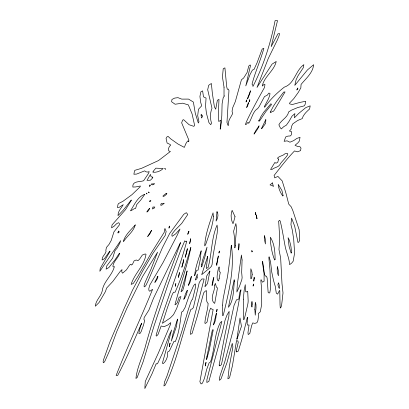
<?xml version="1.0" encoding="UTF-8"?>
<svg xmlns="http://www.w3.org/2000/svg" width="409" height="409" viewBox="0 0 409 409"><rect width="100%" height="100%" fill="white"/><g stroke="black" fill="none" stroke-linecap="round" stroke-linejoin="round"><path stroke-width="0.61" d="M222.619 305.073L222.45 315.528L223.237 315.467C228.651 292.578 234.909 268.948 231.325 245.196L230.134 256.428A445.058 179.725 -69.3 0 1 228.682 268.222L227.634 275.906L223.058 299.194L222.619 305.073M224.03 87.168L224.025 95.926L224.403 95.895L223.202 97.705L222.097 103.814L221.801 115.813L220.538 129.08L220.16 129.111L220.967 122.577L220.722 120.174L218.8 121.534L218.329 115.594L218.979 99.367L217.363 100.302L215.712 109.223L214.388 106.79L212.353 93.262L211.371 83.472L208.687 85.287L207.69 89.714L211.985 108.247C210.052 113.027 209.981 118.17 211.514 123.175L210.763 124.704L208.943 122.644L206.433 113.273L205.558 106.13L206.059 98.078L203.462 96.836L202.634 90.89L200.891 91.764L199.924 96.432L200.63 102.127L201.683 105.824L198.452 109.285L197.695 115.727L198.973 121.8L198.329 123.022L195.277 113.262L193.391 102.076L188.549 99.09L181.708 99.116L177.997 97.669L174.694 98.078L171.974 99.433L171.611 101.764L175.093 104.234L182.526 103.175L188.355 104.898L192.102 113.968L194.623 125.379L193.856 126.355L189.096 124.73L183.61 119.668L182.634 120.113L181.657 122.848L188.861 140.108L188.748 141.672L188.646 141.039L187.506 141.074L185.809 143.748L184.336 147.398L177.961 144.009L170.63 138.804L168.053 136.381L167.061 136.816L166.054 138.421L167.107 143.022L170.338 144.576L170.553 145.41L169.5 146.294L168.564 148.344L168.738 150.87L170.384 151.478L158.564 160.527L141.565 168.329L134.97 170.282L134.459 171.1L133.881 174.249L136.632 174.07L144.628 170.86L146.166 171.867L147.71 172.046L149.193 171.606L148.513 173.421L143.595 180.763C139.704 182.128 132.056 180.788 132.848 187.066L135.768 186.933L140.374 186.003L140.134 186.826L131.949 194.679L122.894 201.335L118.528 203.539L118.007 204.449L117.444 207.552L119.039 207.424L123.273 204.643C121.315 208.13 117.741 211.325 118.002 215.62L123.421 209.96L131.115 200.144L131.493 200.113L125.512 209.653L112.066 224.904L111.591 227.828L114.152 226.182L116.652 223.677L118.528 222.711L119.27 223.34L119.397 224.884L113.942 231.893L111.248 240.354L108.993 244.449L106.447 247.414L105.844 250.272L106.033 251.504C105.323 254.659 101.769 256.448 102.102 260.006L104.336 258.805L109.735 251.187L110.113 251.157L100.225 268.493L99.847 271.274L120.675 240.63L119.852 243.11L117.102 248.125L115.016 250.635L112.654 258.13L106.754 265.886L106.1 269.163L108.86 267.547L115.041 259.776L119.382 253.304L119.76 253.273C118.324 258.038 113.375 261.361 112.833 266.295L113.477 266.975L114.392 266.55C112.214 275.497 103.252 281.827 102.255 290.865C101.018 296.494 95.64 300.344 95.338 306.213L98.978 302.609L105.517 291.438L106.539 288.156L112.828 281.418L120.302 271.29L122.015 269.572L121.739 271.827L122.562 273.186L126.453 269.848L129.684 264.996L130.865 264.219L131.401 265.052L132.388 264.444L134.132 260.835L136.294 259.981L137.864 260.753L139.479 259.286L142.332 255.052L145.139 253.953L146.023 254.25C144.367 265.707 134.326 273.703 131.146 284.419L133.293 283.483L137.542 276.924L151.064 253.36L164.213 232.332L164.566 229.122L164.996 228.534L166.161 231.489L165.226 235.42L152.848 253.493L142.623 271.106L132.526 290.145L124.172 308.468L109.74 342.313L103.462 359.981L103.119 361.776L103.344 362.752L104.561 361.883L110.374 348.918L116.754 331.602L127.035 307.957L142.618 276.443L157.583 252.138L150.895 269.449L145.215 282.103L144.229 284.961L144.029 286.249L144.408 286.878L145.696 285.809L147.946 281.203L162.45 247.619L169.689 233.442L183.784 214.301L186.325 212.67L187.772 214.464L181.77 223.355L174.832 230.431L172.102 233.866L171.846 235.272L172.179 236.295L175.64 233.902L180.001 229.05L177.383 234.889L162.889 262.839L149.863 284.935L148.804 288.534L148.856 290.313L149.776 291.3L152.613 289.286C140.9 318.192 127.398 346.495 116.136 375.498L117.736 375.39C126.626 358.494 133.901 340.636 141.688 323.156L140.359 326.822L138.804 333.361L139.581 333.58L140.297 333.161L141.248 331.367L143.569 324.915L144.699 320.308L143.881 319.429L144.183 317.542L148.886 310.124L153.385 298.539L180.481 242.547L180.251 243.641C168.038 277.046 155.328 310.38 145.839 344.69C143.099 356.07 137.127 366.761 135.936 378.463L137.148 377.553L143.099 361.807L154.101 325.702L168.344 283.432L180.522 250.804L184.771 240.824L185.441 241.586L186.765 241.136C178.242 273.12 165.2 303.718 156.049 335.431L156.565 336.106L158.063 334.419L161.182 325.978L163.948 326.719L167.997 324.92L170.752 322.619L170.671 323.943L158.314 353.12L145.261 381.515L144.832 388.55L152.03 373.77L156.233 363.591L156.805 364.015L157.593 363.56L162.358 353.376L169.413 334.674L171.668 329.956L162.496 362.757L162.583 363.499L163.278 363.637C166.443 361.04 168.114 356.086 167.695 351.96L169.398 350.968L173.943 341.408L175.415 341.546L175.655 340.723C179.193 332.348 180.134 322.103 181.458 312.916L181.949 311.755L182.772 311.525L185.154 307.297L188.948 296.28L193.467 285.952C198.984 277.563 192.588 297.885 192.613 299.327L191.56 300.201L188.534 308.953L181.55 332.277L166.944 376.127L164.571 381.837L163.907 385.963L165.19 385.171C176.892 361.04 181.949 334.398 190.947 309.235L192.138 308.994L193.375 307.655L199.301 282.353L201.816 278.979L204.127 278.994L190.921 329.884L190.482 334.409L192.092 333.458L197.307 316.295L203.677 292.834L205.369 291.034L206.601 290.727L206.402 296.443L206.796 301.346L207.46 302.844L208.13 303.35C207.859 310.042 205.272 316.433 204.863 323.146L205.4 323.493L207.046 322.082L209.301 311.336L210.63 308.141L211.663 309.051L213.155 309.48L199.878 381.771L201.085 383.954L202.419 383.177L204.459 378.34L206.698 369.347L209.096 362.931L210.477 362.021C214.909 349.168 214.03 334.685 220.318 322.573L221.862 321.377L206.939 379.572L206.826 382.461L208.846 381.469L222.501 331.602L225.016 320.38L226.975 315.114L229.158 311.392L228.876 316.172L224.659 336.091L219.122 365.109L219.505 365.079L219.311 365.835L220.574 365.467L221.453 364.511L234.025 305.477L236.525 299.736L237.854 299.746L238.928 298.723L239.464 293.483L240.65 289.884L241.029 289.853L238.12 306.029L233.288 329.741L224.832 361.643L220.124 375.442L219.28 379.036L219.531 380.365L221.059 378.811L226.923 362.768L232.246 343.366L232.905 346.944L229.352 366.408L227.874 378.811L229.51 377.911L232.44 365.718L236.56 340.487L237.23 341.009L237.88 340.804L238.268 342.374L236.162 351.157L236.54 351.126L236.371 351.847L236.734 351.95L238.35 351.019L242.026 338.754L247.368 317.374L247.747 317.343L247.097 323.407L247.537 325.099L249.055 324.976L247.977 332.553L248.186 334.552L249.802 333.463L251.627 325.687L252.721 322.911L254.817 323.386L256.913 322.757L257.905 320.549L258.427 316.673L258.304 313.647L260.293 311.781L261.714 304.286L261.673 289.582L260.83 280.451L261.07 279.628L262.481 282.19L264.096 281.269L264.081 274.03L262.368 261.412L262.644 261.458L264.567 274.766L265.692 276.249L266.448 276.187L267.138 278.013L268.135 292.358L269.122 293.084L269.833 292.66L270.589 287.987L269.991 269.966L268.851 257.614L269.091 256.796L270.538 261.826L271.75 272.067L273.544 280.574L275.267 286.356L276.285 293.079L277.66 294.137L279.398 290.61L279.782 290.579L280.027 304.69L280.283 307.941L280.661 307.911L281.561 305.712L283.008 292.91L281.985 283.473L280.666 258.181L278.974 249.587L279.741 238.309L278.657 221.054L279.035 221.024L279.301 220.339L280.175 220.942C282.389 229.756 283.672 238.754 285.405 247.68C286.832 253.345 289.296 258.739 289.608 264.643L291.576 263.181L293.13 261.315L294.618 253.14L293.693 239.245L292.297 230.098L290.937 224.597L291.586 218.099L294.7 226.259L297.977 242.506L298.744 242.108L299.705 240.318L299.168 229.781L292.905 210.788L291.239 206.877L288.728 204.111L285.876 192.936L282.205 180.942L277.921 176.417L274.705 177.854L274.081 175.476C280.559 167.271 287.22 158.467 294.552 150.921L297.348 151.836L300.549 150.65L301.004 148.16L299.991 146.744L297.261 146.32L295.037 145.277L297.956 142.807L299.301 141.105L300.032 137.301L296.816 138.447L293.585 140.665L289.935 142.194L287.092 140.834L284.127 141.33L285.702 136.938L287.921 136.09L290.232 135.972L291.31 134.893L291.719 132.439L291.346 131.493L289.414 131.023L291.004 129.336L291.663 126.095L292.87 123.784L297.68 120.491L302.19 118.62C303.391 114.51 306.546 111.775 309.618 108.947L310.175 105.844L305.748 107.644L298.56 113.579L294.388 117.807L294.899 113.559L292.016 116.151L288.938 121.534L286.326 125.19L283.708 126.693L281.331 128.917L280.252 127.705L278.866 124.796C281.269 119.934 287.614 117.587 288.636 111.933L291.494 110.144L297.772 107.531L304.281 105.854L305.134 104.367L305.676 101.309L300.237 102.337L292.338 104.515L289.812 103.917L289.419 103.252L293.805 98.625L298.304 92.383L300.83 87.884L301.075 84.412C305.947 78.472 312.885 72.868 313.662 64.714L307.481 69.898L294.797 85.353L296.121 79.683L298.018 75.783L303.33 67.669L303.861 64.648C295.441 70.532 294.674 83.789 284.291 87.153C276.965 92.925 270.155 99.474 264.781 107.122L264.398 107.153L264.367 106.606L268.437 98.886L269.562 95.844L270.042 93.559L268.928 93.027L267.138 95.312L264.505 96.519L259.173 106.519L257.466 108.927L256.729 109.08C252.522 112.72 251.709 118.835 248.728 123.349L248.007 122.25C237.573 135.819 263.708 88.554 264.388 87.756L264.991 84.525L264.188 84.269L262.241 86.059C264.035 76.708 274.255 70.742 276.223 61.468L272.057 64.147L257.005 87.449L268.294 58.467L277.46 39.775L279.071 35.711L279.516 33.507L277.869 33.911L271.182 46.657L277.527 20.593L275.093 20.644C270.605 43.497 263.539 65.68 252.956 86.442L252.742 85L252.016 84.188C255.196 71.984 260.538 60.394 263.856 48.344L262.184 49.054L257.067 62.771L254.04 69.397L252.404 70.082L250.078 74.443L245.789 85.916L250.569 65.21L250.047 64.98L248.784 66.023L247.056 72.597L243.621 78.042L241.438 79.76L235.287 101.683L232.583 107.991L232.061 111.401L232.655 113.544C231.157 117.112 227.695 120.476 228.559 124.622L228.319 125.445L227.925 125.241L226.969 122.342L228.968 90.507L228.345 89.116L227.312 89.28L226.683 86.631L224.919 67.848L223.227 68.727L222.46 77.03L224.03 87.168M252.205 304.01L251.975 307.057L251.678 306.034A6.641 2.679 -69.3 0 1 251.601 304.255L251.98 301.53L252.205 304.01M235.564 245.344L235.068 247.701L234.613 247.828L234.613 238.232L233.6 231.284L235.865 223.554C237.435 230.758 234.93 238.079 235.564 245.344M265.83 119.98L265.579 123.38L261.801 128.636L261.412 128.666L265.814 119.607L265.83 119.98M169.423 226.632L169.219 227.992L168.83 228.023L169.372 226.044L169.423 226.632M219.188 278.289L218.631 280.952L218.166 280.686C215.134 279.669 219.659 261.535 219.265 268.442C219.336 269.628 218.513 271.959 220.298 272.195L219.188 278.289M219.388 251.586L219.178 252.946L218.795 252.977L219.336 251.003L219.388 251.586M243.304 299.173L243.611 319.613L244.004 319.582L245.114 315.83L247.542 305.411A12.112 4.888 -69.3 0 0 248.166 300.784L247.69 291.29L246.136 291.99L245.528 291.315L245.277 284.674L244.204 289.94L243.304 299.173M246.576 100.486L246.366 101.846L245.983 101.877L246.525 99.903L246.576 100.486M249.781 100.225L249.572 101.585L249.188 101.621L249.73 99.643L249.781 100.225M253.58 284.587L253.37 285.947L252.987 285.983L253.529 284.004L253.58 284.587M179.469 272.604L178.477 277.302L179.469 272.604M190.691 238.82L189.699 243.519L190.691 238.82M216.381 313.12C216.029 316.98 215.589 322.011 213.406 324.966L216.381 313.12M242.067 259.981L241.673 272.363L242.123 277.614L241.847 279.551L239.459 286.448L236.862 292.036L237.353 284.173L241.428 255.011L242.067 259.981M216.673 263.626L216.75 265.349L218.35 255.916L216.673 263.626M254.838 309.342L255.262 315.201L256.034 307.721L255.932 304.623L255.359 302.225L254.838 309.342M197.148 277.491L196.872 278.882L195.236 280.027L197.389 274.05L197.148 277.491M157.864 276.883L157.496 278.514A8.543 3.451 -69.3 0 0 156.851 279.536L155.297 282.098L154.745 282.343L157.813 276.295L157.864 276.883M175.405 285.773L175.41 286.295L175.824 283.534L175.405 285.773M201.151 250.901L200.19 259.986L198.089 270.129L196.755 270.237L196.243 271.315A14.847 5.997 -69.3 0 0 195.487 273.248L194.669 275.717C195.287 267.23 198.626 259.015 201.151 250.901M216.663 311.433L216.668 311.96L217.082 309.194L216.663 311.433M169.377 346.351L169.372 346.709L170.072 342.977L169.377 346.351M201.141 115.404L201.412 117.976L202.578 116.591L202.47 115.747A14.489 5.849 -69.3 0 1 201.877 115.169L201.182 114.213L201.141 115.404M205.328 365.672L205.323 366.035L206.029 362.302L205.328 365.672M207.67 256.3L206.284 268.462L208.043 267.537C212.051 253.636 211.197 238.539 217.077 225.078L217.465 228.565L217.184 233.007L213.186 254.904L212.072 264.557L211.484 266.187L210.512 267.348L201.703 274.669L207.67 256.3M264.511 235.737L264.628 240.308L265.415 243.979L265.354 239.321L264.511 235.737M238.263 248.825C238.227 253.13 239.659 244.618 238.948 243.611L238.263 248.825M177.48 319.173L176.499 326.372L171.32 341.121L172.997 333.642L177.48 319.173M254.286 278.35L253.984 280.814L253.519 281.106L254.178 277.184L254.286 278.35M234.321 281.504C233.452 289.889 233.784 300.681 228.416 307.312L234.188 279.771L234.321 281.504M191.31 276.479C191.059 279.495 190.093 283.309 188.288 285.426L191.31 276.479M277.271 268.212L277.22 269.638A17.439 7.04 -69.3 0 0 277.517 273.048L278.432 275.738L278.34 270.605L277.404 266.596L277.271 268.212M187.256 290.344C187.189 293.509 185.609 297.164 183.774 299.327L185.487 293.866L187.256 290.344M213.81 277.553L212.465 285.145L211.99 285.436L212.895 280.329L213.81 277.553M183.692 259.695L183.191 262.849L181.836 267.276L183.692 259.695M252.302 251.397C251.617 253.514 251.371 248.565 252.302 251.397M187.337 248.759L186.724 252.358L185.195 257.307L187.337 248.759M248.406 102.649C248.401 104.213 247.307 107.132 246.555 107.485L248.406 102.649M209.878 271.106L207.537 283.56L204.95 286.801L206.724 275.927L209.878 271.106M188.881 231.233C189.188 233.411 185.891 236.908 188.881 231.233M213.345 216.392L213.145 219.991L211.535 227.486L205.569 244.853L204.694 245.875C205.344 234.454 209.439 223.585 213.053 212.838L213.345 216.392M214.73 285.119C215.292 290.973 209.071 298.56 214.408 303.289L214.74 303.243L217.496 287.89L216.893 287.553A7.326 2.96 -69.3 0 1 216.095 285.957L215.359 283.355L214.73 285.119M144.817 194.255L140.778 199.991L136.724 204.602L135.594 208.483C133.482 208.416 132.291 210.538 130.466 210.829C134.392 204.894 137.572 196.765 144.817 194.255M216.918 212.675L216.085 221.085C217.849 218.268 218.759 214.602 217.005 211.55L216.918 212.675M187.092 271.019L184.239 285.354L182.757 290.426L181.054 291.811L187.092 271.019M252.205 274.495L251.791 277.282L251.233 278.687L250.85 278.759L250.829 268.754L251.929 271.898L252.205 274.495M201.571 264.715L201.397 266.873L201.744 266.862L205.103 256.08L207.041 247.164L202.578 260.165L201.571 264.715M259.035 125.957C258.105 128.896 255.635 131.882 254.009 134.101L255.942 130.292L259.035 125.957M235.022 216.678L233.237 223.36L232.839 223.488C230.942 219.418 230.477 214.572 232.128 210.323L235.022 216.678M236.949 338.846L236.903 339.322L241.448 326.336L240.017 317.972L236.949 338.846M206.877 356.847L206.611 359.608L209.265 350.027L213.258 329.807L212.378 329.879L206.877 356.847M297.875 88.104L296.893 89.903L297.875 88.104M151.55 230.39L150.001 233.677L147.639 236.545L151.55 230.39M166.831 193.38L166.57 194.326L163.631 196.54C161.294 196.162 165.466 194.546 165.931 193.452L166.831 193.38M149.505 208.319C149.397 211.105 143.615 215.073 149.505 208.319M154.265 183.764L154.239 183.973C153.518 184.822 151.739 185.364 151.248 184.009L154.265 183.764M250.502 90.875L249.608 94.126L247.69 98.84L247.307 98.871L250.502 90.875M190.834 247.511C187.123 267.016 179.858 285.661 174.96 304.812C177.946 303.851 177.874 300.155 178.897 297.737L180.083 296.724L180.916 296.658L176.647 308.498L173.528 314.654L170.384 317.905L162.424 323.294L167.496 307.476L172.189 294.613L173.493 292.195L175.067 292.251C181.637 277.875 186.279 262.644 190.834 247.511M278.534 159.316L277.752 162.291L275.983 163.227L274.889 162.434L270.569 169.5L272.154 169.372C274.521 167.25 278.289 167.465 280.047 164.474C280.308 162.404 293.498 151.12 284.879 153.835C282.818 156.023 279.337 155.865 277.394 158.217L278.401 158.743L278.534 159.316M257.051 218.334L256.837 218.749A45.425 18.344 -69.3 0 1 256.525 217.445L256.218 215.139L257.051 218.334M149.295 186.136C149.658 186.801 151.57 184.377 149.582 185.108L149.295 186.136M149.704 201.571C150.062 202.24 151.974 199.817 149.991 200.548L149.704 201.571M160.783 205.062L161.713 205.236L164.285 203.253L161.202 203.503L160.783 205.062M255.942 214.52C255.645 216.535 254.669 208.667 255.942 214.52M135.251 224.945C133.503 231.627 127.306 235.732 123.707 241.351L123.324 241.382C125.348 234.613 130.834 230.088 135.251 224.945M118.682 231.121L118.395 232.092L117.95 232.148C117.005 234.153 120.507 231.964 118.682 231.121M153.15 171.376L152.905 172.225C156.688 172.664 160.563 171.1 163.196 168.513L155.88 168.16L153.15 171.376M152.792 177.194L152.547 178.043L150.425 180.205L146.995 180.349L150.476 174.403L151.074 176.744L152.792 177.194M153.002 207.072L152.439 208.989L154.398 208.017L154.812 207.01L153.002 207.072M258.917 120.246L258.667 121.095L259.49 121.09L265.819 111.642L271.515 104.597L270.906 103.728L263.549 112.439L260.784 116.816L259.352 120.134L258.917 120.246M278.442 282.951L277.885 284.853C280.18 292.89 279.751 284.95 278.442 282.951M270.4 111.882L270.221 112.485L271.003 112.419L272.067 111.621L273.376 111.284L274.188 110.297L285.053 91.943L283.713 92.051L276.862 101.013L273.432 106.166L270.4 111.882M291.402 252.731L291.126 253.166L289.051 246.106L288.094 237.69L289.506 240.512L290.865 246.157A58.707 23.707 -69.3 0 1 291.402 252.731M283.089 195.533L282.772 196.018C280.329 192.583 278.524 188.59 278.197 184.352L281.903 190.451L283.089 195.533M275.093 259.316L274.613 260.017L273.805 257.803A124.863 50.419 -69.3 0 1 271.622 249.572L270.661 243.381L270.344 237.2C274.449 243.728 275.078 251.78 275.093 259.316M272.358 182.889L270.022 184.934L271.786 185.395L273.478 186.463L272.358 182.889M165.343 169.203L164.755 168.411A22.137 8.937 -69.3 0 0 165.144 168.743L165.343 169.203M149.06 192.762L148.472 191.969A22.117 8.932 -69.3 0 0 148.861 192.302L149.06 192.762M146.938 193.902L146.35 193.104A22.137 8.937 -69.3 0 0 146.739 193.437L146.938 193.902"/></g></svg>
